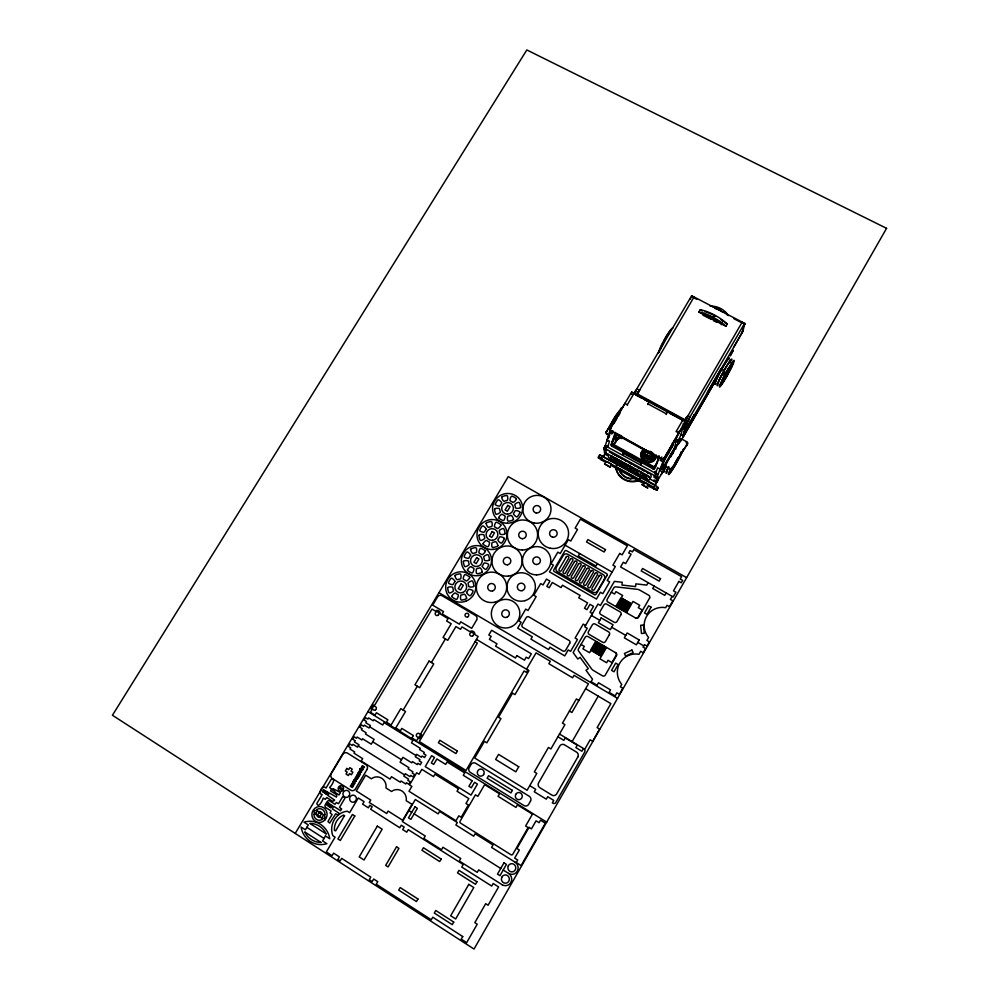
<?xml version="1.0" encoding="UTF-8"?>
<svg xmlns="http://www.w3.org/2000/svg" width="999" height="999" viewBox="0 0 999 999"><rect width="100%" height="100%" fill="white"/><g stroke="black" fill="none" stroke-linecap="round" stroke-linejoin="round"><path stroke-width="1.5" d="M654.02 481.231L654.033 479.92L656.418 481.231L657.754 478.921L657.829 476.236L656.468 478.571L654.07 477.247L654.095 475.886L656.505 477.222L657.467 474.263L605.257 445.791L607.629 447.102L609.515 441.221L607.117 439.897M598.239 457.055L654.233 487.512L656.892 490.322L658.241 487.974L655.581 485.189L599.612 454.67L598.501 458.017L605.419 462.325M599.575 454.782L599.949 455.869M682.529 427.609C680.157 445.529 669.58 445.279 682.479 427.584M609.353 451.948L648.076 472.702C651.298 472.764 652.772 479.907 648.763 477.11M634.402 393.356L635.339 391.196M662.824 459.078L664.198 459.827L661.35 467.182L660.102 469.118L657.667 467.782L655.456 473.538L657.866 474.737M658.041 480.194L654.707 485.427M638.648 391.283L636.85 394.692M638.711 391.396L637.961 393.119M661.388 474.45L662.737 471.615A17.87 1.636 -60.8 0 1 671.241 454.757A17.87 1.636 -60.8 0 1 679.395 442.957L681.056 440.097M661.738 469.53L661.825 467.432A6.906 0.649 -60.8 0 1 662.125 466.371L666.92 454.133L674.275 441.408C676.623 436.426 675.449 447.29 673.688 449.35L661.8 469.542M682.854 420.567L683.004 419.767L676.373 431.143L678.783 433.129L663.923 458.653A1.411 1.374 1.1 0 1 662 459.178L610.651 430.332A1.399 1.361 -8.1 0 1 610.139 428.484L631.668 391.945L685.464 421.103L684.028 434.977M654.707 485.939L662.737 471.615M663.923 458.653L685.464 421.103M666.221 414.473L667.632 411.438L667.607 412.112M664.535 466.171L672.976 451.136A10.165 0.937 -60.9 0 1 675.836 446.553L681.218 438.773L686.563 441.683A2.048 1.386 23.6 0 1 687.562 443.818L682.517 451.823A10.152 0.874 -60.8 0 0 679.657 456.418L672.714 468.381A2.06 1.998 3.1 0 1 669.904 469.13L664.535 466.171L666.72 462.412M665.546 458.204L673.251 444.942M668.731 453.234L667.719 452.085M669.904 469.13L664.56 465.609M672.277 446.603L672.552 442.694M672.714 468.381L680.157 455.069A10.177 0.874 -60.8 0 1 683.004 450.474L687.562 443.818M676.323 431.78L676.373 431.143M617.994 468.606L634.827 478.009L634.59 477.31M745.104 323.626L744.38 324.513L744.63 323.351L691.67 295.716L692.12 297.265M677.285 458.828L674.587 463.961M680.481 434.453L682.854 435.751L684.515 430.357M683.304 436.725L714.048 383.341L680.993 440.696M744.63 323.351L688.099 420.167L685.651 424.737L684.989 431.068L742.869 331.506L744.105 326.111M686.55 418.231L742.207 322.078L742.494 323.164M683.828 428.459L685.177 429.195L686.525 426.885L686.875 423.688L685.814 423.114M689.06 418.893L687.437 422.077L689.298 418.731L687.574 421.94L689.06 418.893L686.625 417.57L686.026 418.494M694.168 415.284L694.243 414.635L685.052 430.444M672.327 445.854L662.687 462.824M707.454 392.42L720.816 368.931L720.691 369.655M721.266 324.737L722.739 321.616M725.611 375.574L725.474 376.286L728.221 371.079L725.611 375.574L723.251 374.325M733.853 347.015L743.044 330.706M741.733 332.954L743.393 329.083M656.892 490.322L647.202 485.526M658.229 488.024L656.892 487.762M660.451 348.264L660.501 348.114A13.012 1.736 -61.5 0 1 662.225 344.243L662.649 343.569A8.566 1.149 -61.5 0 1 663.698 342.744L663.586 343.119M608.304 438.062L608.603 437.437A8.529 1.161 -60.9 0 1 609.015 436.738M605.257 445.791L610.889 427.972M608.416 437.999L610.801 430.469L609.502 432.367L611.912 433.703L613.211 431.793M611.912 433.703L612.849 430.769M655.893 466.083L654.37 468.743A1.386 0.762 32.5 0 1 652.884 468.806L612.1 446.278A1.374 0.762 33.9 0 1 611.138 444.88L615.247 432.567M611.138 444.88L615.571 433.279M614.148 444.393L617.607 438.524A3.422 2.797 17.7 0 1 622.165 437.799L643.456 449.513M621.89 438.636L622.165 437.799M624.462 451.373L622.689 454.745L623.413 453.671M694.617 298.189L694.055 296.965L638.436 392.182L639.997 389.523M633.841 393.881L691.67 295.716M642.644 455.519L643.406 454.021A2.51 2.06 19.3 0 1 646.341 455.357A2.76 2.26 19.5 0 0 649.088 456.868A2.51 2.06 19.6 0 1 651.76 458.616L651.286 460.289M645.854 452.934A2.498 2.035 19.3 0 1 645.204 451.96L645.654 450.274A5.669 4.645 19.5 0 1 646.365 450.012M642.394 461.376L640.646 464.66L641.346 463.586M719.517 379.72L719.567 379.57A13.124 1.149 -61.2 0 1 721.44 375.724L721.852 375.037M324.5 790.996L324.038 791.795M328.721 804.27L328.259 805.069M645.841 457.767L648.164 452.934L650.574 454.258L648.239 459.078M670.616 469.255L670.666 469.143A8.716 0.774 -60.8 0 0 672.027 467.295M651.448 456.081A2.498 2.048 19.7 0 0 653.521 456.543L654.308 455.032A5.669 4.645 19.5 0 0 654.208 454.233M636.288 395.03L639.235 390.097L636.838 388.798M724.375 379.22L724.387 379.195A8.591 0.737 -61.1 0 1 723.126 381.968L722.714 382.692A13.137 1.124 -61.2 0 1 721.216 384.677L721.29 384.403A8.541 0.724 -61.1 0 1 723.101 380.894L723.438 380.357A7.955 0.674 -61.2 0 0 724.287 379.233L724.312 379.208M656.455 457.654L656.768 456.843L646.116 450.986M653.796 467.782L657.492 462M729.332 368.132L729.345 368.107A8.654 0.737 -61.2 0 1 730.619 365.284L731.031 364.56A13.137 1.124 -61.2 0 1 732.529 362.6L732.467 362.849A8.704 0.749 -61.2 0 1 730.606 366.446L730.281 366.983A7.955 0.674 -61.2 0 0 729.42 368.094L729.42 368.094M654.37 468.743L659.465 456.043M656.168 465.359L656.73 463.911M657.005 463.174L657.841 460.989M658.129 460.252L658.965 458.042M670.429 472.077L670.504 471.903A8.566 0.737 -60.8 0 1 672.277 468.456L672.514 468.044M727.622 374.525L727.372 375.012A13.137 1.124 -61.2 0 1 724.987 379.133L724.887 379.295M664.198 459.827L662.949 461.775L660.489 460.427L661.837 456.943M657.866 474.875L664.61 457.48M722.951 380.681L722.789 381.044A8.654 0.749 -61.1 0 1 720.754 384.715L720.554 385.027A13.137 1.124 -61.2 0 1 720.704 383.841L721.041 383.154A8.591 0.737 -61.1 0 1 722.976 379.995L723.039 379.895M730.744 366.683L730.931 366.283A8.591 0.724 -61.2 0 1 732.954 362.637L733.166 362.312A13.137 1.124 -61.2 0 1 732.954 363.586L732.617 364.273A8.654 0.737 -61.2 0 1 730.706 367.407L730.669 367.457M621.066 409.128L621.578 407.829A2.01 1.361 21.1 0 1 622.877 407.317M672.002 468.469L671.89 468.706A8.679 0.762 -60.8 0 1 669.829 472.44L669.605 472.789M728.571 371.903L728.683 371.678A7.955 0.674 -61.2 0 0 729.745 369.493L730.132 368.793A8.541 0.724 -61.2 0 1 731.705 366.458L731.705 366.596A13.137 1.124 -61.2 0 1 729.832 370.442L729.432 371.116A8.591 0.724 -61.2 0 1 728.558 372.003M677.946 459.128L678.034 458.941A7.98 0.699 -60.8 0 0 679.058 456.83L679.432 456.131M684.577 421.016L685.988 418.281M675.611 447.552L676.435 445.691M668.743 458.941L672.489 452.485A10.14 0.937 -60.9 0 1 675.361 447.914L679.632 441.071L677.26 439.772M680.394 440.634L681.218 438.773M686.151 442.619L686.563 441.683M677.884 458.766L678.633 457.055L673.913 465.646M677.684 459.165L673.838 465.734M635.839 391.346L635.451 392.07M690.409 299.25L690.796 298.526M743.918 326.173L744.43 324.85L742.619 328.259L745.129 323.664M679.27 431.068L678.845 431.88M728.358 363.811L728.658 363.299A13.124 1.149 -61.2 0 1 730.157 361.351M723.9 371.116L723.95 371.029A13.124 1.149 -61.2 0 1 726.36 366.883L726.523 366.645M667.507 470.017L667.232 470.554A13.162 1.174 -60.8 0 0 667.17 470.791M718.681 381.893L718.356 382.53A13.124 1.149 -61.2 0 0 718.119 383.404M659.79 350.512L659.49 351.149A13.012 1.736 -61.5 0 0 659.352 352.147M666.133 592.931L664.735 595.367L652.734 588.498L654.12 586.088M672.152 596.366L670.416 599.388L672.889 600.799L669.492 606.743L667.02 605.319L665.659 607.692A18.519 18.244 36 0 0 648.601 637.474L646.89 640.459L649.362 641.895L646.977 646.066L644.505 644.63L643.069 647.14L645.541 648.576L643.156 652.759L640.684 651.311L638.96 654.308A18.644 18.382 53.9 0 0 621.74 684.377L620.354 686.788L622.839 688.249L619.38 694.293L616.895 692.831L615.134 695.916L609.103 692.344L610.526 689.872L598.513 682.767L597.09 685.227L591.096 681.68L592.519 679.22L585.988 670.254L588.274 668.581L580.094 657.367L577.822 659.04L573.126 652.584L587.225 628.259L584.79 626.848L598.001 604.07L600.436 605.469L614.397 581.393L622.252 582.28L621.94 585.052L635.576 586.613L635.876 583.841L646.753 585.089L648.139 582.667M601.723 655.794L606.206 648.026M626.873 612.162L631.318 604.47M572.102 741.62L598.226 696.141M590.983 649.487L595.454 641.745M616.133 605.968L620.579 598.289M591.533 650.611L593.856 646.578M594.368 645.691L596.703 641.67M616.683 607.067L618.993 603.084M619.505 602.197L621.815 598.214M592.769 650.536L597.252 642.782M617.919 606.992L622.365 599.313M593.319 651.66L595.641 647.627M596.166 646.74L598.488 642.707M618.481 608.104L620.779 604.108M621.291 603.221L623.601 599.238M594.555 651.585L599.038 643.831M619.717 608.029L624.15 600.349M595.104 652.709L597.439 648.676M597.951 647.789L600.274 643.756M620.267 609.14L622.577 605.144M623.089 604.258L625.386 600.262M596.353 652.634L600.824 644.879M621.503 609.065L625.936 601.373M596.903 653.758L599.225 649.725M599.737 648.838L602.06 644.805M622.052 610.177L624.363 606.181M624.875 605.294L627.172 601.298M598.139 653.683L602.622 645.928M623.289 610.102L627.734 602.409M598.688 654.807L601.011 650.774M601.535 649.887L603.858 645.854M623.851 611.201L626.148 607.205M626.66 606.318L628.97 602.335M599.924 654.745L604.407 646.977M625.087 611.126L629.52 603.433M600.486 655.868L602.809 651.823M603.321 650.936L605.644 646.902M625.636 612.237L627.946 608.241M628.458 607.355L630.756 603.359M653.945 489.273L654.695 487.974M656.93 489.635L658.266 487.337M637.837 393.369L636.912 394.655M527.822 670.004L526.436 672.389L524.075 670.991L466.034 770.454L419.28 741.558L477.36 643.119L475.049 641.745M639.872 478.721L639.223 480.394L635.551 478.359M639.984 479.108L639.223 480.394A16.833 16.396 -2.9 0 1 615.796 467.382L616.246 465.984M597.352 563.661L595.953 566.058L578.321 555.956L579.72 553.571M655.119 471.203L654.82 472.727M604.545 452.497L606.88 453.796L607.092 455.232L604.757 453.933L603.92 447.877L654.695 475.674L656.068 473.326M685.227 423.401L683.853 425.761L683.528 428.971L684.889 426.635L682.467 425.312M686.875 423.688L685.514 426.024L684.153 425.287M682.854 435.751L684.19 433.454M722.265 370.279L722.764 369.43M653.97 487.35L655.319 485.039M712.449 318.544L713.786 316.258M721.603 324.163L722.015 323.451M725.936 326.286L727.272 323.988A20.517 5.919 29.5 0 0 700.187 309.815L698.85 312.1A20.529 5.882 29.5 0 1 725.936 326.286L698.85 312.1M526.523 669.218L536.076 652.846L550.287 661.263L548.863 663.711L572.602 677.784L574.025 675.324L588.411 683.853L571.903 712.499L569.455 711.038M619.979 438.536L621.565 435.851M647.914 404.545L649.3 401.498L649.3 402.197L644.243 399.45M704.095 313.174L703.246 315.297L707.105 317.32M703.333 315.16L703.995 314.011M616.907 464.835L617.807 464.96M616.558 466.096L615.796 467.382L617.257 468.194M606.356 431.268A2.035 1.973 -8.4 0 0 607.105 433.953L607.18 434.59A2.023 1.973 -8.4 0 1 606.443 431.905L613.761 418.706A10.065 1.399 -61.1 0 1 616.708 414.223L621.578 407.829M606.443 431.905L613.398 420.104A10.052 1.386 -61 0 1 616.333 415.621L619.942 410.901M662 459.178L610.726 430.969A1.399 1.361 -8 0 1 610.214 429.12L625.037 403.196L627.509 405.207M613.985 423.489L616.957 418.444M618.443 415.921L619.929 413.399M627.459 404.52L634.09 393.256L634.04 394.118M634.49 393.381L636.026 390.184L635.476 390.971M605.232 445.641L603.883 448.114L606.256 449.425L606.468 450.899L604.108 449.587M598.364 457.767L599.7 455.494M605.581 448.501L606.955 446.178M601.036 457.967L602.372 455.681M603.121 457.03L605.881 452.035M601.373 460.077L602.122 458.791M612.812 440.646L616.72 434.003M603.833 456.218L605.844 452.797M617.195 434.003L616.495 435.926L617.007 435.064M611.613 443.781L617.607 433.603M615.459 442.532L619.954 434.902M360.402 769.155L359.877 770.029L361.563 771.965M351.373 785.426L352.197 786.65M353.059 782.579L352.759 783.828M352.809 783.828L353.771 783.054M353.796 783.091L353.546 784.315L354.657 783.541L353.708 785.202L351.636 783.915L353.047 782.554M358.154 775.898L357.455 775.124L358.142 775.911M361.288 770.629L360.589 769.854L361.276 770.641M358.903 775.611L358.778 776.585M361.638 771.003L362.038 770.341M357.804 778.346L357.979 777.347L356.243 776.161L355.894 776.747L357.367 777.697M358.791 776.648L358.454 777.21L356.743 775.311L357.267 774.425L359.702 775.112L359.34 775.711M403.171 710.052L417.32 686.226M431.393 662.512L445.404 638.91M323.189 791.57L324.275 790.621M325.075 793.431L326.011 791.845L325.999 794.043M327.859 802.809L326.561 804.994C328.521 807.829 331.006 802.821 327.872 802.821M329.295 806.717L330.244 805.132L330.232 807.329L331.606 806.018L330.681 807.592M295.204 833.428L508.241 476.623L686.613 577.659M685.789 419.642C683.741 423.301 687.449 411.975 689.872 417.482M357.742 778.446L356.518 778.458L357.068 778.021M612.587 441.021L611.95 441.883M660.489 460.427L661.75 458.491M655.681 472.964L656.38 471.89M652.884 468.806L654.133 466.87A1.386 0.762 32.5 0 0 655.619 466.808M654.033 467.932L655.481 465.684M612.1 446.278L613.386 444.38A1.374 0.762 33.8 0 1 612.424 442.982M617.607 438.524L613.136 445.117L653.858 467.594M607.817 446.516L608.541 445.454M673.563 466.633L673.613 466.558A7.98 0.699 -60.8 0 1 672.839 467.632M679.857 454.97L679.932 454.857A8.666 0.762 -60.9 0 0 681.505 452.322M667.245 335.227L667.12 335.389A13.012 1.736 -61.5 0 0 664.66 339.548L664.41 340.11A8.616 1.149 -61.6 0 0 664.81 340.597M326.036 794.043L327.372 792.744L326.948 794.655L328.271 792.494L327.472 791.982L326.124 793.268L326.623 791.458L325.836 790.933L325.037 793.431M654.308 455.032L654.07 455.082A2.498 2.048 19.7 0 1 651.136 453.733A2.76 2.26 19.5 0 0 648.388 452.222A2.498 2.048 19.3 0 1 645.729 450.487L645.654 450.274M612.337 453.459L613.711 454.033M616.495 455.756L617.345 456.043M619.293 460.389L621.853 461.875M617.744 462.475C611.538 460.564 617.832 454.195 617.794 462.425M623.463 462.687L626.897 464.635M628.995 462.674L631.331 464.023M625.961 467.045L623.713 465.771M631.805 467.32L634.84 469.068M637.35 467.295L639.685 468.656M630.094 469.343C627.384 469.817 626.286 462.849 629.57 465.959M641.533 469.617L642.582 470.005M634.228 471.628L631.955 470.317M644.367 474.275L646.266 475.187M642.519 476.223C640.059 476.885 638.711 469.83 642.057 472.864M646.678 478.533L644.392 477.21L644.318 474.325M624.887 460.364L626.385 461.051M620.854 458.079L622.652 459.065M360.414 769.155L362.837 769.842L362.088 770.341M610.901 464.86C613.511 464.785 604.507 459.777 606.505 462.35M647.889 485.489C652.085 486.588 642.332 480.469 643.818 483.029M351.698 785.301L352.472 785.788M620.466 469.967L619.505 470.804A14.136 13.774 -2.9 0 0 630.831 479.045M630.869 466.858L629.158 465.696M633.865 465.197L635.239 466.046M620.404 469.43L619.455 470.267A14.161 13.799 -3 0 0 634.265 478.496L634.865 478.196M638.885 471.316C636.375 467.907 639.909 476.823 636.101 472.614M693.98 297.839L696.715 299.275M733.79 318.619L740.659 322.19M700.187 309.815L702.434 311.001M724.999 322.802L727.272 323.988M707.742 317.657L708.865 318.244M709.989 318.831L711.113 319.418M713.373 320.604L714.497 321.191M715.621 321.778L716.758 322.377M724.562 372.078L726.922 373.326L726.773 374.038L724.3 372.727M634.665 392.495L687.699 421.228M636.051 393.931L687.624 421.878M684.577 421.079L636.375 395.129M635.389 394.655L641.708 398.077M670.154 413.499L682.941 420.429M684.452 421.316L686.875 422.627M647.914 403.858L666.258 413.798M683.216 423.426L685.651 424.737M684.877 425.986L686.525 426.885M677.859 432.617L678.783 433.129M679.732 439.373L680.906 440.022M679.67 439.972L680.856 440.621M676.373 441.595L678.796 442.932M642.856 473.526L642.032 473.002L642.594 476.173M650.074 451.311L652.684 452.734M646.915 454.845L649.313 456.156M607.105 433.953L609.74 435.414M646.378 456.306L648.776 457.629M327.884 805.157L328.496 803.883M613.386 444.38L654.133 466.87M660.364 470.854L662.724 472.152M623.189 453.271L641.171 463.211M655.381 477.609L657.754 478.921M620.916 461.7L610.913 456.019M623.638 463.211L637.225 470.741M644.03 474.5L646.753 476.011M614.86 459.54L617.457 460.976M620.054 462.412L625.274 465.309M643.531 475.424L646.153 476.873M650.087 479.058L656.38 482.542L656.493 477.047L654.695 475.674M603.084 456.78L610.951 461.151M611.825 461.638L616.208 464.06M618.543 465.359L620.004 466.171M620.729 466.583L621.465 466.983M622.202 467.395L625.124 469.018M625.861 469.418L626.598 469.83M628.059 470.641L628.796 471.041M629.52 471.453L630.257 471.865M630.993 472.265L632.454 473.076M633.191 473.489L633.928 473.901M634.665 474.3L636.138 475.124M636.863 475.524L637.599 475.936M639.073 476.748L643.194 479.033M644.08 479.532L644.967 480.019M645.854 480.507L646.74 481.006M647.627 481.493L648.501 481.98M649.562 482.567L652.135 484.003M652.934 484.44L653.821 484.94M610.814 465.309L644.517 484.028M646.877 472.377L648.076 473.289M613.886 457.48C605.182 451.161 616.808 467.37 612.687 456.568M565.109 545.204L612.112 572.102M611.313 592.17L614.572 594.043L615.971 591.633L622.639 595.466L621.241 597.877L631.618 603.846L633.016 601.423L639.71 605.282L638.311 607.704L642.207 609.952L638.111 617.07A2.073 2.06 33.7 0 1 635.289 617.819M617.906 459.702L616.795 458.841M592.444 613.636L590.072 612.262L593.506 606.356L590.009 604.333L586.925 609.64L584.502 608.229L587.587 602.921L578.733 597.789L580.094 595.441L562.462 585.227L561.088 587.574L552.31 582.479L549.225 587.749L546.828 586.363L549.912 581.093L546.465 579.095L543.031 584.939L540.696 583.591L533.828 595.292L536.163 596.653L528.059 610.464L525.724 609.103L518.818 620.866L521.153 622.24L517.682 628.146L532.317 636.775L530.931 639.148L548.576 649.562L549.962 647.19L564.747 655.906L568.206 649.949L570.579 651.348L577.484 639.447L575.112 638.049L583.204 624.1L585.576 625.486M591.396 615.446L599.775 620.304M611.688 627.235L625.749 635.401M637.762 642.382L643.793 645.891M581.018 644.442L584.29 646.365L582.879 648.813L589.547 652.722L590.958 650.274L601.336 656.368L599.924 658.816L606.63 662.749L608.041 660.302L611.937 662.587L616.071 655.394A2.085 2.073 55.1 0 0 615.309 652.547M438.948 592.669L617.519 698.363M585.639 688.673L610.876 703.646L597.14 727.609L599.625 729.095L592.644 741.283L590.172 739.797L584.752 749.25L559.502 734.028M642.856 470.154L643.88 470.966M476.436 639.385L528.933 670.666L514.972 694.605L512.562 693.144L498.538 717.195L500.949 718.656L486.85 742.831L484.44 741.345L474.712 758.029L527.097 790.271L536.813 773.388L534.365 771.89L548.451 747.452L550.899 748.95L564.922 724.625L562.462 723.151L576.411 698.95L578.871 700.424M557.867 736.738L563.848 740.346L565.259 737.911L577.272 745.167L575.874 747.614L581.905 751.248L583.304 748.8L583.903 749.163A2.135 2.085 74.8 0 1 584.665 752.097L555.806 802.497A2.16 2.098 79.7 0 1 552.934 803.246L552.322 802.871L553.746 800.399L547.714 796.69L546.291 799.163L534.265 791.77L535.689 789.31L529.695 785.626M617.869 456.331L618.793 457.043M637.449 470.304L635.988 469.63L636.088 472.564M367.957 711.575L546.678 822.127M369.705 726.785L416.021 755.556M372.689 741.795L401.498 759.74M358.266 745.966L404.595 774.937M515.184 862.249L491.608 847.439L493.044 844.954L475.124 833.703L473.688 836.188L455.881 824.987L457.317 822.527L439.61 811.413L438.174 813.873L415.322 799.512L402.385 821.553L425.237 836.026L423.801 838.498L441.508 849.724L442.944 847.239L460.764 858.516L459.315 861.013L477.235 872.364L478.683 869.867L502.26 884.802M408.866 810.526L411.738 812.337M414.135 813.848L500.736 868.468M503.209 870.029L508.603 873.426A6.606 6.319 84.1 0 1 510.801 882.504A6.606 6.319 84.1 0 1 502.135 884.714M355.244 779.62L354.133 779.72L356.193 781.018L355.706 779.919L357.33 779.108L355.794 779.22L355.219 777.871L355.269 779.582M329.258 806.717L330.045 804.207L330.844 804.707L330.344 806.543L331.68 805.269L332.492 805.768L330.694 807.629M306.83 827.359L324.026 838.436M613.886 454.145L614.672 454.807M629.482 466.034L630.169 469.28M625.399 463.648L626.036 466.995M621.303 461.513C624.762 465.971 617.532 465.01 619.255 460.439M645.741 474.9L646.74 475.674L646.753 478.471M359.815 769.705L359.69 768.78L359.94 769.517M610.651 430.332L610.726 430.969M610.139 428.484L610.214 429.12M623.413 462.749L623.676 465.684M631.755 467.37L631.942 470.267M634.153 468.693L634.303 471.578M631.668 391.945L631.793 394.418M515.059 862.162A6.593 6.319 83.7 0 1 517.257 871.215A6.593 6.319 83.7 0 1 508.603 873.426M644.967 457.03A2.747 2.26 19.5 0 1 645.292 456.131M607.817 440.921A15.035 2.048 -61 0 1 608.841 435.114M683.266 449.175A15.185 1.324 -60.8 0 1 672.489 469.717A15.185 1.324 -60.8 0 1 670.454 469.043M679.857 454.508A7.98 0.699 -60.8 0 1 679.819 454.857M672.002 468.256A7.98 0.699 -60.8 0 1 672.015 468.044M680.806 452.522A8.604 0.749 -60.9 0 1 681.218 451.785M679.807 455.532A8.566 0.737 -60.8 0 1 681.118 453.621L681.143 453.708A13.162 1.149 -60.8 0 1 679.357 457.405L678.97 458.066A8.604 0.749 -60.9 0 1 677.934 459.228M670.466 472.127A13.162 1.149 -60.8 0 0 672.115 469.88L672.527 469.155A8.616 0.749 -60.8 0 0 673.676 466.57M669.517 472.877A13.162 1.149 -60.8 0 1 669.58 471.89L669.917 471.228A8.604 0.749 -60.8 0 1 671.141 469.168M666.72 473.064A15.172 1.349 -60.8 0 1 668.631 466.583M668.693 466.97A13.162 1.174 -60.8 0 0 668.294 467.844L668.319 467.957A8.716 0.787 -60.8 0 0 668.618 467.544M730.719 366.795A7.955 0.674 -61.2 0 1 730.569 367.507M722.964 380.569A7.955 0.674 -61.2 0 1 723.114 379.882M727.647 374.438A8.541 0.724 -61.1 0 0 727.409 374.138L727.135 374.55A7.955 0.674 -61.2 0 1 725.786 376.885L725.436 377.547A8.541 0.724 -61.2 0 0 724.762 379.408M717.819 385.314A15.135 1.324 -61.2 0 1 723.501 371.466A15.135 1.324 -61.2 0 1 731.768 360.09M730.943 361.938A14.136 1.236 -61.2 0 1 730.706 362.575M717.794 384.802A14.136 1.236 -61.2 0 1 723.264 372.078A14.136 1.236 -61.2 0 1 731.343 360.065M715.646 383.441A14.123 1.261 -61.2 0 1 721.216 370.229A14.123 1.261 -61.2 0 1 729.008 359.278M615.322 439.51A17.72 2.31 -61 0 1 616.758 436.426M655.794 456.955A7.73 6.344 19.5 0 1 645.154 461.613A7.73 6.344 19.5 0 1 642.956 450.799M653.733 459.053A1.374 1.136 19.8 0 1 652.846 459.552M651.823 459.303A1.374 1.136 19.8 0 1 651.623 457.442A1.374 1.136 19.8 0 1 653.746 458.029M642.844 452.784A1.374 1.124 19.2 0 1 644.805 452.884A1.374 1.124 19.2 0 1 644.83 454.545A1.374 1.124 19.2 0 1 642.881 454.295M649.8 457.08A1.948 1.598 19.5 0 1 647.227 457.305A1.948 1.598 19.5 0 1 646.503 455.082M643.868 458.529A5.669 4.645 19.5 0 1 642.832 456.68M645.129 451.748A5.669 4.645 19.5 0 1 650.774 452.097A5.669 4.645 19.5 0 1 653.758 456.506M651.211 460.077A2.498 2.06 19.7 0 0 648.551 458.329A2.76 2.26 19.5 0 1 645.804 456.818A2.498 2.048 19.3 0 0 642.881 455.482M656.331 455.032A7.742 6.344 19.5 0 1 645.691 460.164A7.742 6.344 19.5 0 1 643.893 449.063M651.835 458.828A5.669 4.645 19.5 0 1 646.166 458.479A5.669 4.645 19.5 0 1 643.169 454.058M614.997 432.917A1.399 0.774 33.9 0 1 615.634 432.579M658.428 455.994A1.411 0.787 32.5 0 1 658.828 457.018M666.92 472.402A14.161 1.261 -60.8 0 1 668.443 467.232M664.572 471.103A14.161 1.286 -60.8 0 1 666.071 465.921M672.514 453.983A14.161 1.286 -60.8 0 1 673.126 452.959M675.486 449.325A14.161 1.286 -60.8 0 1 676.023 448.563M658.466 352.947A14.997 1.998 -61.5 0 1 665.596 337.362A14.997 1.998 -61.5 0 1 672.939 328.072M668.493 333.978A8.566 1.136 -61.6 0 1 669.043 332.692L669.455 331.968A13.012 1.736 -61.5 0 1 671.103 330.12M660.614 349.163A8.504 1.136 -61.5 0 1 661.013 348.539M661.862 346.566A8.616 1.161 -61.6 0 1 660.539 348.301M662.662 345.179A7.88 1.049 -61.5 0 1 662.824 344.78M667.332 335.202A8.616 1.161 -61.5 0 1 667.145 336.201M710.114 306.081A20.654 19.593 -1.4 0 1 728.433 315.634M714.922 308.454A18.619 17.657 -1.4 0 1 722.464 311.975M713.124 307.068A20.617 19.555 -1.4 0 1 720.516 309.328M724.325 311.9A20.617 19.555 -1.4 0 1 727.434 315.222M705.219 311.775A18.494 5.332 29.5 0 1 715.409 316.221M721.103 319.805A18.494 5.332 29.5 0 1 722.377 320.754M686.45 444.118A2.035 1.386 23.6 0 1 686.725 445.666M672.752 467.819A2.06 1.998 3 0 1 669.942 468.568M664.722 471.428A15.172 1.386 -60.8 0 1 665.709 466.433M670.441 457.342A15.172 1.386 -60.8 0 1 673.913 451.511M715.846 383.666A15.135 1.349 -61.2 0 1 720.404 371.528A15.135 1.349 -61.2 0 1 729.495 358.429M663.96 458.066A1.411 1.374 1.1 0 1 662.025 458.578M617.132 439.997A3.409 2.797 17.8 0 1 618.793 438.886M656.768 456.843A3.447 2.822 19.9 0 1 658.528 460.152M645.779 456.993A1.948 1.598 19.5 0 1 645.891 456.68M341.558 808.978L340.647 810.751L333.753 806.355L332.267 808.853L339.161 813.248L337.849 814.959L335.689 813.76L329.682 823.114L327.959 821.503L332.118 814.435L330.12 812.974L331.044 810.913L325.899 807.629A2.135 2.023 -76.9 0 1 325.274 804.707L327.035 801.747A2.135 2.023 -76.8 0 1 329.845 801.011L334.99 804.295L336.338 802.509L338.499 803.708L342.657 796.74L344.655 797.352L344.892 798.276L339.523 807.317L341.558 809.028M482.255 566.133L482.355 566.52A8.666 8.529 -43.3 0 0 485.352 569.343L486.188 569.205A13.187 12.95 -44.8 0 0 488.698 564.959L488.474 564.185A8.679 8.541 -46.6 0 0 484.478 562.949L483.803 563.386A7.992 7.842 -44.8 0 1 482.417 565.721L482.255 566.083M486.163 529.02L486.063 529.395A7.955 7.817 -37 0 0 484.615 531.793L483.953 532.23A8.604 8.429 -36.4 0 1 480.019 531.031L479.757 530.257A13.137 12.9 -37 0 1 482.255 526.048L483.091 525.899A8.616 8.442 -38.9 0 1 486.063 528.696L486.163 529.02M331.581 789.085L330.619 790.933L335.764 794.205A2.123 2.023 -76.7 0 1 336.401 797.115L329.383 792.994L327.909 795.479L334.628 800.087A2.135 2.023 -76.8 0 1 331.83 800.811L326.685 797.527L325.324 799.312L323.177 798.126C322.914 800.261 318.032 809.103 316.82 803.496L322.165 794.53C317.095 794.08 322.764 783.591 325.986 788.124L331.318 779.183C337.088 777.784 330.419 787.462 329.545 787.437L331.581 789.085M470.591 555.132L470.467 555.544A7.992 7.842 -44.8 0 0 469.043 557.917L468.469 558.354A8.641 8.467 -43.3 0 1 464.448 557.142L464.173 556.356A13.187 12.95 -44.8 0 1 466.695 552.135L467.52 551.985A8.654 8.479 -45.9 0 1 470.492 554.795L470.591 555.132M466.595 592.482L466.708 592.869A8.704 8.554 -52 0 0 469.692 595.716L470.529 595.579A13.249 12.999 -52.4 0 0 473.064 591.308L472.864 590.571A8.716 8.566 -54.8 0 0 468.831 589.273L468.181 589.672A8.029 7.88 -52.4 0 1 466.758 592.07L466.595 592.482M454.945 581.381L454.845 581.043A8.691 8.504 -52.7 0 0 451.885 578.209L451.161 578.259A13.249 12.999 -52.4 0 0 448.514 582.604L448.788 583.404A8.679 8.492 -50.3 0 0 452.709 584.627L453.384 584.19A8.029 7.88 -52.4 0 1 454.782 581.843L454.932 581.53M519.867 512.275L519.855 512.425A13.099 12.837 -30 0 1 517.332 516.72L516.545 516.895A8.604 8.442 -27.4 0 1 513.511 514.085L513.561 513.311A7.93 7.78 -30 0 0 514.947 510.988L515.609 510.551A8.616 8.454 -29.9 0 1 519.555 511.738L519.867 512.325M353.196 785.776L352.335 787.512L350.262 786.225L351.523 784.577L353.196 785.776M495.292 504.333L495.604 504.92A8.579 8.392 -30.1 0 0 499.525 506.093L500.199 505.656A7.93 7.78 -30 0 1 501.573 503.346L501.673 502.659A8.591 8.404 -32.3 0 0 498.651 499.812L497.827 499.962A13.099 12.837 -30 0 0 495.329 504.133L495.304 504.283M504.308 538.498L504.283 538.648A13.137 12.9 -37 0 1 501.76 542.969L500.924 543.119A8.629 8.492 -34.7 0 1 497.927 540.309L497.989 539.522A7.955 7.817 -37 0 0 499.375 537.187L500.037 536.763A8.641 8.504 -37.8 0 1 503.983 537.962L504.295 538.548M344.518 815.671L335.676 830.818L334.44 830.469A15.022 14.273 -79.9 0 1 343.594 815.047L344.518 815.733M607.979 454.22L608.428 457.267L610.339 458.828L646.765 479.07C651.073 482.779 650.449 475.412 646.703 475.037L608.004 454.183M610.339 467.132L604.52 463.848L610.302 467.232M516.421 499.001L516.358 499.3A8.579 8.392 -28.3 0 1 513.486 502.347L512.737 502.335A7.93 7.78 -30 0 0 510.389 500.986L509.952 500.337A8.591 8.417 -27 0 1 511.213 496.428L512.012 496.141A13.099 12.837 -30 0 1 516.196 498.526L516.421 499.05M498.688 517.607L498.913 518.131A13.099 12.837 -30 0 0 503.096 520.541L503.896 520.254A8.604 8.429 -33.1 0 0 505.157 516.333L504.782 515.696A7.93 7.78 -30 0 1 502.422 514.348L501.723 514.26A8.616 8.454 -32.1 0 0 498.776 517.32L498.701 517.557M500.886 525.137L500.811 525.424A8.604 8.442 -34.5 0 1 497.927 528.483L497.14 528.446A7.955 7.817 -37 0 0 494.83 527.11L494.405 526.448A8.616 8.467 -33.6 0 1 495.679 522.527L496.466 522.24A13.137 12.9 -37 0 1 500.661 524.65L500.886 525.137M485.352 551.248L485.127 550.761A13.187 12.95 -44.8 0 0 480.931 548.326L480.144 548.613A8.654 8.504 -41.6 0 0 478.858 552.559L479.195 553.184A7.992 7.842 -44.8 0 1 481.593 554.57L482.38 554.62A8.641 8.479 -41.7 0 0 485.264 551.585L485.327 551.398M483.079 543.818L483.304 544.355A13.137 12.9 -37 0 0 487.487 546.778L488.286 546.49A8.629 8.467 -40.2 0 0 489.56 542.544L489.185 541.908A7.955 7.817 -37 0 1 486.825 540.546L486.076 540.484A8.641 8.492 -39.9 0 0 483.166 543.531L483.091 543.768M467.482 570.017L467.694 570.554A13.187 12.95 -44.8 0 0 471.89 573.014L472.689 572.727A8.666 8.504 -47.7 0 0 473.976 568.756L473.551 568.094A7.992 7.842 -44.8 0 1 471.241 566.733L470.541 566.645A8.679 8.529 -48.1 0 0 467.569 569.73L467.482 570.017M469.73 577.497L469.667 577.797A8.679 8.504 -49.1 0 1 466.758 580.881L466.009 580.869A8.029 7.88 -52.4 0 0 463.648 579.482L463.224 578.808A8.691 8.529 -49.8 0 1 464.523 574.837L465.322 574.55A13.249 12.999 -52.4 0 1 469.505 577.01L469.73 577.547M451.785 596.366L452.01 596.903A13.249 12.999 -52.4 0 0 456.206 599.388L457.005 599.1A8.704 8.529 -54.6 0 0 458.304 595.104L457.879 594.43A8.029 7.88 -52.4 0 1 455.569 593.069L454.77 593.019A8.716 8.554 -55.7 0 0 451.885 596.066L451.785 596.366M513.474 519.33L513.124 519.917A13.099 12.837 -30 0 1 508.354 521.203L507.679 520.779A8.616 8.454 -29.6 0 1 507.579 516.633L508.179 516.108A7.93 7.78 -30 0 0 510.789 515.409L511.563 515.571A8.616 8.454 -32.3 0 1 513.449 519.18L513.474 519.33M497.877 545.579L497.539 546.178A13.137 12.9 -37 0 1 492.744 547.464L492.057 546.99A8.641 8.504 -37.5 0 1 491.983 542.857L492.582 542.332A7.955 7.817 -37 0 0 495.192 541.633L495.966 541.795A8.641 8.492 -40 0 1 497.864 545.429L497.877 545.579M501.685 497.315L501.698 497.502A8.579 8.392 -28.1 0 0 503.583 501.098L504.308 501.273A7.93 7.78 -30 0 1 506.955 500.549L507.554 500.024A8.579 8.392 -30.3 0 0 507.455 495.954L506.88 495.492A13.099 12.837 -30 0 0 502.06 496.753L501.685 497.265M486.126 523.389L486.138 523.588A8.604 8.442 -34.3 0 0 488.012 527.21L488.698 527.397A7.955 7.817 -37 0 1 491.396 526.673L491.995 526.148A8.604 8.429 -36.6 0 0 491.908 522.04L491.283 521.565A13.137 12.9 -37 0 0 486.513 522.839L486.126 523.339M482.292 571.828L481.905 572.439A13.187 12.95 -44.8 0 1 477.147 573.713L476.461 573.226A8.679 8.541 -46.3 0 1 476.398 569.068L476.948 568.556A7.992 7.842 -44.8 0 0 479.62 567.844L480.394 568.006A8.679 8.529 -48.2 0 1 482.28 571.678L482.292 571.828M466.62 598.214L466.321 598.776A13.249 12.999 -52.4 0 1 461.463 600.099L460.789 599.612A8.716 8.566 -54.6 0 1 460.726 595.429L461.226 594.917A8.029 7.88 -52.4 0 0 463.948 594.193L464.735 594.368A8.716 8.554 -55.7 0 1 466.608 598.064L466.62 598.214M470.579 549.462L470.591 549.662A8.641 8.479 -41.6 0 0 472.452 553.309L473.226 553.471A7.992 7.842 -44.8 0 1 475.849 552.772L476.448 552.247A8.641 8.467 -43.6 0 0 476.373 548.126L475.686 547.639A13.187 12.95 -44.8 0 0 470.954 548.913L470.579 549.413M454.932 575.686L454.957 575.886A8.679 8.504 -49.1 0 0 456.818 579.557L457.592 579.72A8.029 7.88 -52.4 0 1 460.214 579.02L460.814 578.496A8.679 8.492 -50.5 0 0 460.751 574.338L460.064 573.851A13.249 12.999 -52.4 0 0 455.332 575.112L454.945 575.624M325.187 790.908L324.113 792.582L322.352 791.732L323.639 789.547L325.187 790.958M520.579 507.367L520.142 507.979A8.591 8.417 -27 0 1 515.959 508.166L515.447 507.679A7.93 7.78 -30 0 0 514.772 505.007L514.947 504.245A8.604 8.442 -27.6 0 1 518.618 502.31L519.368 502.659A13.099 12.837 -30 0 1 520.579 507.317L520.579 507.367M505.032 533.553L504.532 534.19A8.616 8.454 -33.6 0 1 500.399 534.353L499.875 533.766A7.955 7.817 -37 0 0 499.213 531.181L499.388 530.407A8.629 8.492 -35 0 1 503.071 528.471L503.833 528.821A13.137 12.9 -37 0 1 505.032 533.503L505.032 533.553M723.95 378.708L729.72 368.481L724.013 378.671M489.485 559.727L489.085 560.339A8.654 8.504 -41.5 0 1 484.84 560.526L484.328 559.977A7.992 7.842 -44.8 0 0 483.666 557.33L483.841 556.543A8.666 8.529 -43.7 0 1 487.537 554.607L488.286 554.957A13.187 12.95 -44.8 0 1 489.485 559.677L489.485 559.727M494.567 509.228L494.567 509.328A13.099 12.837 -30 0 0 495.754 513.986L496.503 514.335A8.591 8.404 -32.1 0 0 500.187 512.4L500.349 511.625A7.93 7.78 -30 0 1 499.7 509.065L499.225 508.491A8.604 8.429 -33.1 0 0 495.054 508.641L494.58 509.178M478.971 535.377L478.971 535.476A13.137 12.9 -37 0 0 480.144 540.159L480.906 540.521A8.616 8.442 -38.6 0 0 484.59 538.586L484.765 537.812A7.955 7.817 -37 0 1 484.103 535.227L483.641 534.64A8.629 8.467 -40.3 0 0 479.458 534.79L478.971 535.377M473.851 586.051L473.401 586.675A8.691 8.529 -49.6 0 1 469.205 586.838L468.693 586.338A8.029 7.88 -52.4 0 0 468.032 583.616L468.206 582.829A8.704 8.554 -52.3 0 1 471.915 580.881L472.664 581.243A13.249 12.999 -52.4 0 1 473.851 586.001L473.851 586.051M463.386 561.513L463.374 561.613A13.187 12.95 -44.8 0 0 464.547 566.333L465.309 566.695A8.654 8.479 -45.7 0 0 468.993 564.747L469.193 564.023A7.992 7.842 -44.8 0 1 468.519 561.363L468.007 560.776A8.666 8.504 -47.8 0 0 463.873 560.926L463.399 561.413M447.702 587.787L447.702 587.899A13.249 12.999 -52.4 0 0 448.863 592.644L449.625 593.006A8.691 8.504 -52.4 0 0 453.321 591.058L453.521 590.322A8.029 7.88 -52.4 0 1 452.859 587.662L452.397 587.075A8.704 8.529 -54.7 0 0 448.201 587.2L447.702 587.787M673.001 466.371L673.713 465.934L673.001 466.371M642.007 484.677L647.889 488.036L642.057 484.615M730.394 355.207L730.257 355.956L733.316 350.187L730.394 355.207M721.89 380.956L721.877 380.981A8.704 0.749 -61.2 0 0 723.538 378.609L723.9 377.947A7.955 0.674 -61.2 0 1 724.949 375.799L725.099 375.487A8.654 0.737 -61.1 0 0 724.225 376.298L723.863 376.898A13.137 1.124 -61.2 0 0 721.94 380.831L721.89 380.956M726.061 372.839L726.048 372.864A8.691 0.749 -61.2 0 0 726.273 373.226L726.548 372.814A7.955 0.674 -61.2 0 1 727.921 370.442L728.283 369.755A8.691 0.749 -61.2 0 0 728.97 367.869L728.82 368.007A13.137 1.124 -61.2 0 0 726.335 372.29L726.061 372.839M677.172 461.463L676.91 461.988A13.162 1.149 -60.8 0 1 674.5 466.121L674.375 466.333A8.566 0.737 -60.8 0 1 674.775 464.835L675.074 464.248A7.98 0.699 -60.8 0 0 676.46 461.863L676.76 461.388A8.566 0.737 -60.8 0 1 677.185 461.388M355.02 740.634L354.42 741.907L358.991 744.767L357.555 747.165L352.984 744.305L352.16 745.441L349.875 744.005L348.439 746.403L350.724 747.839L350 749.038L354.695 751.972L353.971 753.184L362.674 758.628L361.238 761.051L390.047 779.12L391.483 776.698L400.299 782.217L401.011 781.006L405.781 783.99L406.493 782.779L408.828 784.227L410.252 781.805L407.817 780.269L408.529 779.058L403.883 776.148L405.307 773.713L409.965 776.623L410.676 775.411L413.124 776.935L414.548 774.512L412.225 773.051L412.937 771.84L408.166 768.868L408.891 767.657L400.075 762.162L402.934 757.329L411.738 762.811L412.462 761.6L417.22 764.56L417.932 763.348L420.267 764.797L421.69 762.374L419.243 760.863L419.955 759.652L415.309 756.755L416.733 754.345L421.378 757.23L422.09 756.018L424.538 757.529L425.961 755.107L423.638 753.671L424.35 752.459L419.58 749.512L420.292 748.301L411.488 742.844L412.912 740.434L384.103 722.614L382.679 724.999L373.976 719.617L373.264 720.803L368.581 717.906L367.869 719.105L365.584 717.682L364.16 720.079L366.446 721.49L365.846 722.752L370.417 725.586L368.993 727.984L364.423 725.149L363.586 726.273L361.313 724.849L359.877 727.247L362.162 728.658L361.451 729.857L366.133 732.779L365.422 733.965L374.126 739.385L371.266 744.193L362.562 738.761L361.85 739.959L357.167 737.037L356.443 738.236L354.17 736.812L352.734 739.21L355.02 740.634M503.958 862.836L497.502 874.1L499.975 875.661L506.431 864.397L503.958 862.836M532.455 814.173L525.636 826.023L528.109 827.559L512.812 854.22A1.461 1.399 84.1 0 1 510.889 854.707L460.589 823.151A1.436 1.386 -89 0 1 460.127 821.178L475.437 794.829L477.859 796.34L484.677 784.615L499.525 793.793L498.064 796.315L515.984 807.404L517.445 804.882L532.455 814.173M618.156 664.572L614.01 671.778L611.55 670.329L615.684 663.124L618.156 664.572M651.086 607.217L647.002 614.348L644.542 612.924L648.626 605.806L651.086 607.217M462.737 936.538L461.251 939.135L466.658 942.631L477.235 924.187L474.825 922.639L485.689 903.695L488.099 905.244L498.601 886.937L493.194 883.503L491.72 886.076L461.75 867.057L463.236 864.51L408.254 829.657L406.768 832.179L402.697 829.582L404.17 827.072L401.248 825.211L399.762 827.734L370.691 809.277L372.165 806.78L369.855 805.306L368.369 807.816L362.6 804.145L364.073 801.648L358.304 797.989L349.6 812.674L347.302 811.2A17.882 16.995 -79.9 0 0 332.804 835.651L335.102 837.137L326.336 851.935L332.105 855.668L333.591 853.134L339.373 856.867L337.874 859.402L340.197 860.888L341.683 858.366L370.766 877.147L369.28 879.694L372.202 881.58L373.688 879.033L377.772 881.667L376.273 884.215L431.281 919.767L432.767 917.182L462.737 936.538M529.045 827.372L516.908 848.513L519.318 850.024L514.672 858.129L517.682 860.027L516.258 862.524L521.091 865.559L545.342 823.188L540.509 820.204L539.098 822.676L536.076 820.816L531.456 828.87L529.045 827.372M639.173 639.934L636.363 644.842L624.35 637.849L627.16 632.966L639.173 639.934M577.797 757.005L556.68 793.855A3.596 3.496 79.9 0 1 551.885 795.092L539.86 787.699A3.584 3.484 82 0 1 538.623 782.791L559.752 746.078A3.546 3.472 79 0 1 564.497 744.842L576.535 752.122A3.559 3.484 76.5 0 1 577.797 757.005M678.908 581.393L673.488 590.846L675.898 592.22L673.176 596.952L620.579 566.933L623.301 562.25L625.674 563.611L631.093 554.245L628.721 552.897L630.069 550.561L632.442 551.91L633.803 549.575L681.605 576.673L680.257 579.033L682.667 580.394L681.306 582.754L678.908 581.393M886.575 228.334L474.026 949.05L112.425 715.247L526.81 49.95L886.575 228.334M468.806 884.352L450.686 915.771L455.669 918.968L473.776 887.524L468.806 884.352M453.733 922.052L452.247 924.649L434.303 913.074L435.789 910.489L453.733 922.052M476.948 881.755L475.474 884.315L457.53 872.914L459.016 870.354L476.948 881.755M530.469 801.223L528.696 804.295A3.596 3.484 83.9 0 1 523.926 805.531L470.404 772.439A3.546 3.447 -86.8 0 1 469.23 767.582L471.004 764.535A3.546 3.434 -86.8 0 1 475.724 763.311L529.245 796.29A3.596 3.484 83.7 0 1 530.469 801.223M616.47 655.631L605.294 675.074A2.098 2.073 64 0 1 602.459 675.811L593.518 670.541A6.956 6.893 65 0 1 591.42 668.631L578.621 651.061A2.073 2.06 72 0 1 578.508 648.788L585.164 637.312A2.073 2.06 64 0 1 587.974 636.563L615.709 652.784A2.085 2.073 55 0 1 616.47 655.631M649.562 598.089L638.511 617.295A2.073 2.06 33.7 0 1 635.689 618.044L607.966 602.035A2.06 2.048 22.8 0 1 607.217 599.238L613.798 587.874A2.06 2.035 17.3 0 1 615.809 586.863L637.187 589.298A6.893 6.818 24.6 0 1 639.86 590.172L648.776 595.279A2.073 2.048 25.9 0 1 649.562 598.089M660.526 578.696L659.14 581.106L641.208 570.904L642.607 568.493L660.526 578.696M601.173 617.882L598.364 622.739L610.277 629.67L613.086 624.8L601.173 617.882M518.743 766.757L515.809 771.827L495.616 759.44L498.551 754.382L518.743 766.757M512.362 790.384L510.914 792.906L487.125 778.221L488.586 775.711L512.362 790.384M609.378 634.702L605.444 641.52A2.073 2.06 54 0 1 602.622 642.257L589.21 634.427A2.06 2.06 58.2 0 1 588.461 631.605L592.395 624.812A2.06 2.06 49.8 0 1 595.204 624.075L608.616 631.88A2.073 2.06 48.5 0 1 609.378 634.702M620.903 614.722L616.995 621.515A2.073 2.06 37.9 0 1 614.173 622.252L600.774 614.472A2.06 2.048 33.2 0 1 600.012 611.663L603.933 604.907A2.06 2.048 26.8 0 1 606.743 604.17L620.142 611.912A2.073 2.048 33.1 0 1 620.903 614.722M417.957 899L416.458 901.56L398.726 890.134L400.212 887.574L417.957 899M441.171 859.015L439.697 861.563L421.965 850.286L423.439 847.751L441.171 859.015M604.358 579.17L597.527 590.921A3.409 3.397 7.9 0 1 592.869 592.157L557.592 571.79A3.384 3.359 -23.3 0 1 556.381 567.195L563.211 555.544A3.384 3.359 -17.9 0 1 567.844 554.32L603.096 574.537A3.409 3.384 5.9 0 1 604.358 579.17M607.03 575.436L596.153 594.155A1.361 1.361 0 0 1 594.28 594.655L554.32 571.578A1.361 1.349 -26.2 0 1 553.833 569.73L564.71 551.186A1.349 1.336 -17.6 0 1 566.558 550.686L606.518 573.588A1.361 1.349 6.9 0 1 607.03 575.436M619.717 553.458L612.924 565.147L615.347 566.533L607.242 580.506L609.665 581.905L602.847 593.668L600.411 592.257L596.465 599.063L549.45 571.878L553.396 565.147L551.011 563.773L557.842 552.147L560.227 553.521L568.344 539.685L570.741 541.058L577.534 529.47L575.137 528.109L580.382 519.168L627.384 545.804L622.14 554.845L619.717 553.458M569.717 643.244L565.671 650.212A2.073 2.06 84.1 0 1 562.849 650.948L522.852 627.372A2.048 2.035 -66.5 0 1 522.14 624.575L526.186 617.669A2.048 2.035 -63.2 0 1 528.983 616.932L568.98 640.409A2.06 2.06 82.2 0 1 569.717 643.244M458.454 788.81L457.03 791.245L468.831 798.601L465.971 803.508L468.344 804.994L461.188 817.294L458.828 815.808L455.956 820.728L408.991 791.258L411.863 786.388L409.528 784.927L416.683 772.764L419.018 774.225L421.865 769.367L433.541 776.635L434.965 774.2L458.454 788.81M586.825 568.718L579.657 581.006A1.361 1.349 -7.2 0 0 580.157 582.854A1.361 1.349 -7.2 0 0 582.017 582.367L589.185 570.067A1.361 1.349 -4.4 0 0 588.686 568.219A1.361 1.349 -4.4 0 0 586.825 568.718M590.946 571.078L583.778 583.379A1.361 1.361 -2.7 0 0 584.278 585.239A1.361 1.361 -2.7 0 0 586.138 584.74L593.306 572.427A1.361 1.349 -1.4 0 0 592.807 570.591A1.361 1.349 -1.4 0 0 590.946 571.078M605.519 549.625L604.133 552.01L586.513 541.97L587.899 539.585L605.519 549.625M472.127 780.781L468.918 786.275L471.341 787.786L474.55 782.279L477.447 784.078L471.041 795.092L425.237 766.608L431.643 755.706L434.503 757.479L431.306 762.936L433.691 764.41L436.9 758.965L445.666 764.397L447.09 761.962L464.697 772.864L463.274 775.299L472.127 780.781M595.079 573.451L587.912 585.764A1.361 1.361 2 0 0 588.399 587.612A1.361 1.361 2 0 0 590.272 587.125L597.439 574.8A1.361 1.349 1.8 0 0 596.94 572.951A1.361 1.349 1.8 0 0 595.079 573.451M599.2 575.824L592.045 588.149A1.361 1.361 6.7 0 0 592.532 589.997A1.361 1.361 6.7 0 0 594.405 589.51L601.573 577.172A1.361 1.349 5 0 0 601.073 575.324A1.361 1.349 5 0 0 599.2 575.824M570.404 559.278L563.224 571.528A1.361 1.349 -20.7 0 0 563.711 573.376A1.361 1.349 -20.7 0 0 565.571 572.877L572.739 560.626A1.361 1.349 -15.1 0 0 572.252 558.791A1.361 1.349 -15.1 0 0 570.404 559.278M516.845 655.631L515.447 658.004L495.591 646.178L496.978 643.818L489.423 639.323L491.158 636.363L488.836 634.989L491.62 630.269L531.343 653.821L528.558 658.578L526.211 657.192L524.475 660.164L516.845 655.631M574.5 561.638L567.332 573.888A1.361 1.349 -18 0 0 567.819 575.736A1.361 1.349 -18 0 0 569.68 575.249L576.848 562.986A1.361 1.349 -12.7 0 0 576.348 561.138A1.361 1.349 -12.7 0 0 574.5 561.638M578.608 563.998L571.428 576.261A1.361 1.349 -14.9 0 0 571.928 578.109A1.361 1.349 -14.9 0 0 573.776 577.609L580.956 565.334A1.361 1.349 -10.2 0 0 580.456 563.498A1.361 1.349 -10.2 0 0 578.608 563.998M582.717 566.346L575.549 578.633A1.361 1.349 -11.3 0 0 576.036 580.481A1.361 1.349 -11.3 0 0 577.897 579.982L585.064 567.707A1.361 1.349 -7.4 0 0 584.565 565.859A1.361 1.349 -7.4 0 0 582.717 566.346M412.025 804.37L402.672 820.291L388.112 811.076L386.663 813.523L369.28 802.497L370.716 800.062L356.306 790.946L365.659 775.187L371.353 778.77A9.74 9.328 -78.8 0 1 386.001 787.986L391.508 791.458A9.79 9.378 -81.4 0 1 406.243 800.723L412.025 804.37M414.972 806.817L408.504 817.856L410.901 819.367L417.37 808.328L414.972 806.817M396.541 846.827L385.664 865.371L388.062 866.92L398.938 848.351L396.541 846.827M566.308 556.93L559.14 569.168A1.361 1.349 -22.9 0 0 559.627 571.016A1.361 1.349 -22.9 0 0 561.475 570.516L568.643 558.279A1.349 1.349 -17.2 0 0 568.156 556.443A1.349 1.349 -17.2 0 0 566.308 556.93M457.38 751.073L455.931 753.558L438.399 742.744L439.847 740.271L457.38 751.073M377.335 826.123L359.215 856.892L364.036 860.002L382.167 829.195L377.335 826.123M354.795 815.983L340.297 840.471L337.924 838.948L352.435 814.472L354.795 815.983M476.573 620.104L471.703 628.334L460.751 621.815L459.353 624.163L442.145 613.923L443.531 611.588L432.679 605.132L437.55 596.977A3.397 3.322 -55.7 0 1 442.145 595.754L475.424 615.459A3.409 3.359 -60.4 0 1 476.573 620.104M413.349 735.551L411.925 737.949L416.558 740.821L417.844 738.648A3.384 3.272 -77.4 0 0 420.966 733.353L478.134 636.525L474.887 634.59A3.309 3.247 -64.7 0 0 469.805 631.568L461.963 626.897L460.527 629.308L455.931 626.56L447.764 640.322L443.044 637.499L451.211 623.751L446.628 621.016L448.052 618.618L440.259 613.973A3.284 3.209 -58.8 0 0 435.239 610.988L432.043 609.078L374.85 704.919A3.359 3.234 -71 0 0 371.728 710.152L370.442 712.299L375.012 715.122L376.436 712.737L387.887 719.817L386.463 722.202L391.059 725.049L400.824 708.603L405.532 711.5L395.766 727.959L400.374 730.806L401.798 728.408L413.349 735.551M353.209 781.268L352.859 781.855L354.92 783.154L354.445 782.055L356.056 781.243L354.52 781.355L353.958 780.007L354.008 781.717L353.209 781.268M358.304 772.689L357.804 773.538L359.865 774.837L358.666 773.301L360.464 773.825L359.553 771.852L361.401 772.239L359.34 770.941L358.841 771.79L360.065 773.176L358.304 772.689M361.85 766.72L360.864 768.381L363.236 769.118L361.888 766.708M362.4 765.808L364.123 767.669L364.46 767.107L362.412 765.783M429.046 661.088L414.96 684.79L419.68 687.662L433.753 663.935L429.046 661.088M325.487 835.988L322.577 840.896L326.885 843.668A21.653 20.517 -77.8 0 1 301.099 827.047L305.382 829.807L308.291 824.924L304.008 822.165A21.753 20.542 -78.4 0 1 329.795 838.76L325.487 835.988M366.983 769.492L355.432 788.96A3.534 3.384 -77.1 0 1 350.749 790.172L332.342 778.508A3.521 3.359 -75.1 0 1 331.293 773.688L342.844 754.332A3.509 3.359 -74.1 0 1 347.49 753.121L365.896 764.672A3.521 3.372 -76.3 0 1 366.983 769.492M319.068 812.537L317.62 814.972L319.905 816.433L321.353 813.998L319.068 812.537M333.254 788.785L332.53 789.997L334.827 791.458L334.465 792.057L339.048 794.967L340.484 792.544L333.254 788.785M346.828 768.443L345.354 770.916L347.202 772.09L346.041 774.05L348.389 775.524L349.55 773.576L351.411 774.737L352.884 772.264L351.024 771.091L352.197 769.13L349.85 767.657L348.676 769.617L346.828 768.443M340.06 787.175L339.348 788.386L341.633 789.834L342.357 788.623L340.06 787.175M461.001 583.953L458.241 588.598L460.527 589.947L463.299 585.302L461.001 583.953M476.648 557.667L473.901 562.3L476.186 563.636L478.946 559.003L476.648 557.667M492.207 531.53L489.473 536.138L491.758 537.45L494.505 532.854L492.207 531.53M507.779 505.382L505.057 509.952L507.342 511.263L510.064 506.693L507.779 505.382M631.955 650.049L624.437 653.508L625.636 656.093L633.166 652.634L631.955 650.049M314.173 814.197L313.923 814.26A5.869 5.557 -77.1 0 0 322.178 819.542L322.128 819.292A2.585 2.448 -77.5 0 0 319.605 817.319A2.847 2.697 -77.1 0 1 316.983 815.646A2.585 2.448 -77 0 0 314.173 814.197M325.05 814.709L324.812 814.784A2.585 2.448 -77.2 0 1 321.99 813.323A2.847 2.697 -77.1 0 0 319.368 811.65A2.585 2.448 -76.7 0 1 316.858 809.689L316.808 809.427A5.869 5.557 -77.1 0 1 325.05 814.709M643.481 625.024L640.659 625.262L641.445 633.503L644.28 633.266L643.481 625.024M721.041 323.039L703.883 314.061A18.494 5.295 29.5 0 1 721.041 323.039M639.21 479.87L615.734 466.833A16.871 16.434 -3 0 0 639.21 479.87M326.136 833.865L309.815 823.376A19.605 18.506 -78.4 0 1 326.136 833.865M321.041 842.444L304.72 831.917A19.505 18.482 -77.8 0 0 321.041 842.444M375.562 709.789A1.961 1.898 -71 0 0 375.199 706.43A1.961 1.898 -71 0 0 372.54 708.491A1.961 1.898 -71 0 0 375.562 709.789M437.837 615.372A1.923 1.886 -58.8 0 0 438.149 612.075A1.923 1.886 -58.8 0 0 435.164 613.511A1.923 1.886 -58.8 0 0 437.837 615.372M348.701 796.378A3.546 3.384 -77.3 0 0 347.252 790.471A3.546 3.384 -77.3 0 0 343.044 794.829A3.546 3.384 -77.3 0 0 348.701 796.378M355.369 801.186A3.559 3.384 -78 0 0 353.921 795.254A3.559 3.384 -78 0 0 349.712 799.637A3.559 3.384 -78 0 0 355.369 801.186M342.707 790.509A2.835 2.697 -76.5 0 0 341.621 785.776A2.835 2.697 -76.5 0 0 338.211 789.222A2.835 2.697 -76.5 0 0 342.707 790.509M324.563 818.131A1.424 1.349 -77.5 0 0 323.988 815.758A1.424 1.349 -77.5 0 0 322.302 817.507A1.424 1.349 -77.5 0 0 324.563 818.131M324.95 819.917A8.004 7.58 -77.1 0 0 321.353 806.717A8.004 7.58 -77.1 0 0 312.175 816.845A8.004 7.58 -77.1 0 0 324.95 819.917M316.308 812.836A1.424 1.349 -76.7 0 0 315.734 810.464A1.424 1.349 -76.7 0 0 314.048 812.224A1.424 1.349 -76.7 0 0 316.308 812.836M522.44 538.711A3.809 3.746 -30.6 0 0 525.786 533.066A3.809 3.746 -30.6 0 0 519.218 533.079A3.809 3.746 -30.6 0 0 522.44 538.711M522.365 549.999A15.185 14.948 -30.6 0 0 535.664 527.422A15.185 14.948 -30.6 0 0 509.465 527.534A15.185 14.948 -30.6 0 0 522.365 549.999M492.482 590.971A3.834 3.784 -50.4 0 0 494.18 584.565A3.834 3.784 -50.4 0 0 487.824 586.376A3.834 3.784 -50.4 0 0 492.482 590.971M495.492 601.96A15.297 15.085 -50.4 0 0 502.197 576.398A15.297 15.085 -50.4 0 0 476.848 583.666A15.297 15.085 -50.4 0 0 495.492 601.96M507.342 564.822A3.821 3.771 -40.2 0 0 510.152 558.853A3.821 3.771 -40.2 0 0 503.596 559.49A3.821 3.771 -40.2 0 0 507.342 564.822M508.329 576.123A15.235 15.022 -40.2 0 0 519.48 552.285A15.235 15.022 -40.2 0 0 493.331 554.857A15.235 15.022 -40.2 0 0 508.329 576.123M462.799 592.507A5.994 5.882 -52.4 0 0 464.572 582.317A5.994 5.882 -52.4 0 0 454.932 586.026A5.994 5.882 -52.4 0 0 462.799 592.507M465.971 601.136A15.285 14.985 -52.4 0 0 470.467 575.162A15.285 14.985 -52.4 0 0 445.904 584.652A15.285 14.985 -52.4 0 0 465.971 601.136M552.584 537.162A3.809 3.759 -21.1 0 0 556.98 532.255A3.809 3.759 -21.1 0 0 550.524 530.981A3.809 3.759 -21.1 0 0 552.584 537.162M550.324 548.264A15.21 15.01 -21.1 0 0 567.794 528.621A15.21 15.01 -21.1 0 0 542.02 523.613A15.21 15.01 -21.1 0 0 550.324 548.264M536.513 574.875A14.248 14.098 -31.9 0 0 548.963 553.633A14.248 14.098 -31.9 0 0 524.363 553.708A14.248 14.098 -31.9 0 0 536.513 574.875M536.563 564.51A3.821 3.784 -31.9 0 0 539.922 558.816A3.821 3.784 -31.9 0 0 533.316 558.816A3.821 3.784 -31.9 0 0 536.563 564.51M524.937 600.674A14.298 14.161 -46.3 0 0 531.131 576.76A14.298 14.161 -46.3 0 0 507.38 583.553A14.298 14.161 -46.3 0 0 524.937 600.674M522.152 590.646A3.834 3.796 -46.3 0 0 523.813 584.228A3.834 3.796 -46.3 0 0 517.445 586.038A3.834 3.796 -46.3 0 0 522.152 590.646M419.592 736.663A1.986 1.923 -77.4 0 0 418.743 733.366A1.986 1.923 -77.4 0 0 416.383 735.813A1.986 1.923 -77.4 0 0 419.592 736.663M472.689 635.864A1.936 1.898 -64.7 0 0 472.515 632.529A1.936 1.898 -64.7 0 0 469.742 634.377A1.936 1.898 -64.7 0 0 472.689 635.864M467.819 616.833A1.923 1.898 -59.4 0 0 467.882 613.511A1.923 1.898 -59.4 0 0 464.997 615.159A1.923 1.898 -59.4 0 0 467.819 616.833M515.721 794.405A3.584 3.472 85.1 0 0 518.918 799.687A3.584 3.472 85.1 0 0 521.74 794.217A3.584 3.472 85.1 0 0 515.721 794.405M483.653 774.512A3.559 3.447 -88.2 0 0 480.881 769.068A3.559 3.447 -88.2 0 0 477.684 774.262A3.559 3.447 -88.2 0 0 483.653 774.512M479.033 575.486A15.21 14.935 -44.8 0 0 487.999 550.799A15.21 14.935 -44.8 0 0 462.275 555.769A15.21 14.935 -44.8 0 0 479.033 575.486M477.435 566.458A5.969 5.857 -44.8 0 0 480.969 556.78A5.969 5.857 -44.8 0 0 470.866 558.716A5.969 5.857 -44.8 0 0 477.435 566.458M493.244 549.425A15.147 14.873 -37 0 0 504.37 525.774A15.147 14.873 -37 0 0 478.396 528.371A15.147 14.873 -37 0 0 493.244 549.425M492.47 540.347A5.944 5.832 -37 0 0 496.853 531.068A5.944 5.832 -37 0 0 486.65 532.08A5.944 5.832 -37 0 0 492.47 540.347M507.417 523.226A15.11 14.798 -30 0 0 520.679 500.824A15.11 14.798 -30 0 0 494.642 500.998A15.11 14.798 -30 0 0 507.417 523.226M507.492 514.16A5.932 5.807 -30 0 0 512.712 505.382A5.932 5.807 -30 0 0 502.497 505.432A5.932 5.807 -30 0 0 507.492 514.16M536.126 512.937A3.796 3.721 -23.7 0 0 540.496 508.054A3.796 3.721 -23.7 0 0 534.09 506.818A3.796 3.721 -23.7 0 0 536.126 512.937M534.04 522.964A14.136 13.886 -23.7 0 0 550.299 504.757A14.136 13.886 -23.7 0 0 526.398 500.162A14.136 13.886 -23.7 0 0 534.04 522.964M511.775 626.535A14.361 14.211 -59.5 0 0 513.586 601.773A14.361 14.211 -59.5 0 0 491.371 612.787A14.361 14.211 -59.5 0 0 511.775 626.535M507.217 617.12A3.859 3.809 -59.5 0 0 507.717 610.476A3.859 3.809 -59.5 0 0 501.748 613.423A3.859 3.809 -59.5 0 0 507.217 617.12M508.279 865.908A4.146 3.971 83.7 0 0 512.062 871.927A4.146 3.971 83.7 0 0 515.147 865.546A4.146 3.971 83.7 0 0 508.279 865.908M501.773 877.259A4.158 3.971 84.1 0 0 505.681 883.216A4.158 3.971 84.1 0 0 508.641 876.747A4.158 3.971 84.1 0 0 501.773 877.259M723.9 381.281A15.147 1.286 -61.2 0 0 734.19 360.427A15.147 1.286 -61.2 0 0 722.452 379.283A15.147 1.286 -61.2 0 0 723.9 381.281M652.047 457.567A1.386 1.136 19.8 0 0 654.357 457.455A1.386 1.136 19.8 0 0 652.822 455.769A1.386 1.136 19.8 0 0 652.047 457.567M643.393 452.809A1.374 1.124 19.2 0 0 645.691 452.684A1.374 1.124 19.2 0 0 644.168 451.011A1.374 1.124 19.2 0 0 643.393 452.809"/></g></svg>
